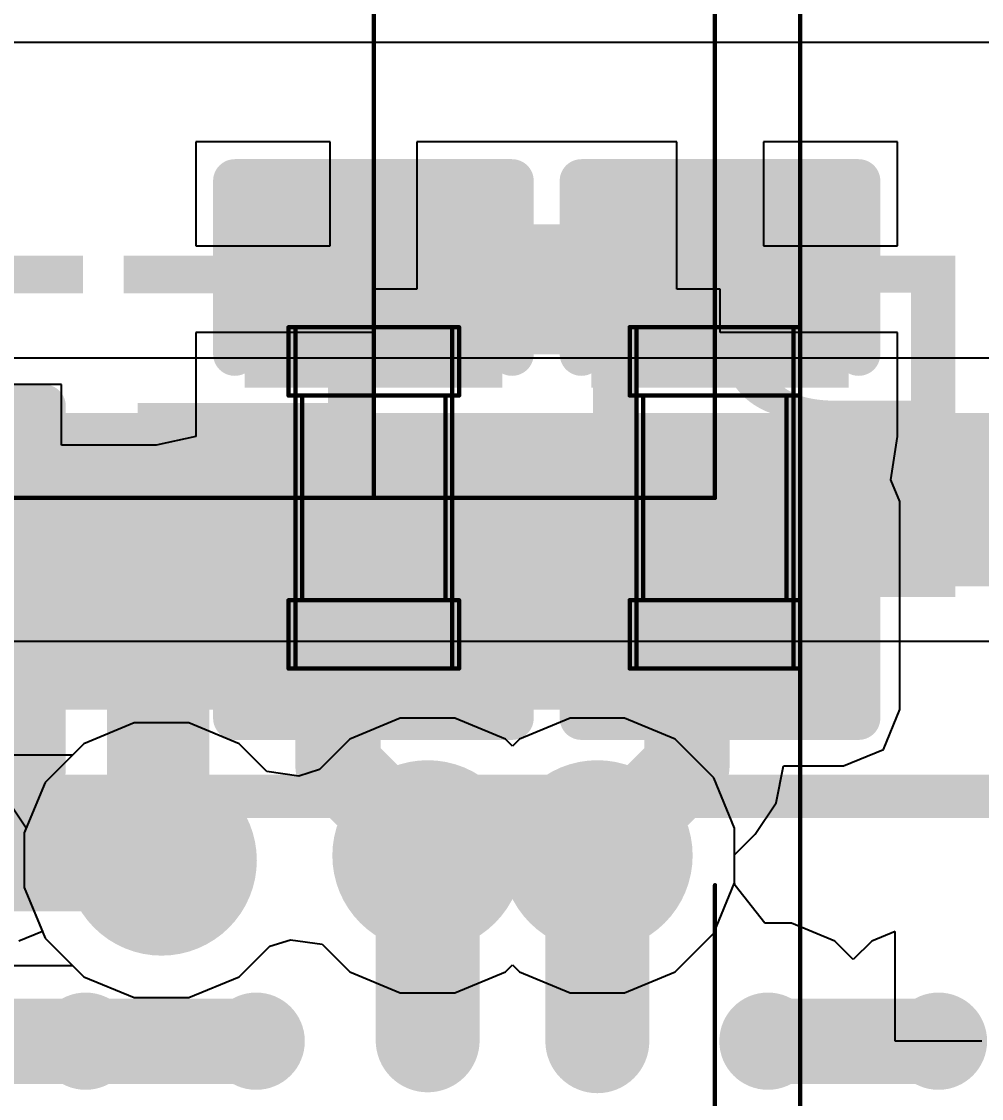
# Model space of a CAD drawing. Header units: inches. Extents: x 0 to 323, y -26 to 38.
# Drawn here: x 16.717 to 19.53, y 8.157 to 11.313 of the extents above; entities that cross this region are included whole.
import ezdxf

# ---------------------------------------------------------------- set-up
doc = ezdxf.new("R2010")
doc.units = ezdxf.units.IN
for name, color, linetype in [('Bottom Layer', 5, 'Continuous'), ('Bottom Overlay', 54, 'Continuous'), ('Bottom Paste', 16, 'Continuous'), ('Bottom Solder', 6, 'Continuous'), ('Drill Drawing', 1, 'Continuous'), ('GND', 76, 'Continuous'), ('Mechanical 3', 76, 'Continuous'), ('Power', 16, 'Continuous'), ('Top Layer', 1, 'Continuous'), ('Top Overlay', 2, 'Continuous'), ('Top Paste', 8, 'Continuous'), ('Top Solder', 216, 'Continuous'), ('Via Holes', 16, 'Continuous')]:
    doc.layers.add(name, color=color, linetype=linetype)
doc.styles.add('Arial', font='', dxfattribs={"height": 0.2})
doc.styles.get('Arial').set_extended_font_data('Arial')

# ---------------------------------------------------------------- blocks, each defined once
blk = doc.blocks.new('C___0402_14')
at = {"layer": 'Top Layer'}
for points in [[(-0.6985, -0.3175), (-0.6985, 0.3175), (-0.2413, 0.3175), (-0.2413, -0.3175)], [(0.2413, -0.3175), (0.2413, 0.3175), (0.6985, 0.3175), (0.6985, -0.3175)]]:
    blk.add_hatch(color=1, dxfattribs=at).paths.add_polyline_path(points)
at = {"layer": 'Top Paste'}
for points in [[(-0.6985, -0.3175), (-0.6985, 0.3175), (-0.2413, 0.3175), (-0.2413, -0.3175)], [(0.2413, -0.3175), (0.2413, 0.3175), (0.6985, 0.3175), (0.6985, -0.3175)]]:
    blk.add_hatch(color=8, dxfattribs=at).paths.add_polyline_path(points)
at = {"layer": 'Top Solder'}
for points in [[(-0.7585, -0.3775), (-0.7585, 0.3775), (-0.1813, 0.3775), (-0.1813, -0.3775)], [(0.1813, -0.3775), (0.1813, 0.3775), (0.7585, 0.3775), (0.7585, -0.3775)]]:
    blk.add_hatch(color=216, dxfattribs=at).paths.add_polyline_path(points)
at = {"layer": 'Top Overlay'}
for points in [[(-0.7874, 0.4064, 0.127, 0.127, 0), (-0.7874, -0.4064, 0.127, 0.127, 0)], [(-0.7874, 0.4064, 0.127, 0.127, 0), (-0.2794, 0.4064, 0.127, 0.127, 0)], [(0.2794, 0.4064, 0.127, 0.127, 0), (0.7874, 0.4064, 0.127, 0.127, 0)], [(0.7874, 0.4064, 0.127, 0.127, 0), (0.7874, -0.4064, 0.127, 0.127, 0)], [(-0.7874, -0.4064, 0.127, 0.127, 0), (-0.2794, -0.4064, 0.127, 0.127, 0)], [(0.2794, -0.4064, 0.127, 0.127, 0), (0.7874, -0.4064, 0.127, 0.127, 0)]]:
    blk.add_lwpolyline(points, format="xyseb", dxfattribs=at)
for points in [[(-0.8191, 0.4064, 0.0635, 0.0635, 1), (-0.7556, 0.4064, 0.0635, 0.0635, 1)], [(-0.8191, 0.4064, 0.0635, 0.0635, 1), (-0.7556, 0.4064, 0.0635, 0.0635, 1)], [(-0.3111, 0.4064, 0.0635, 0.0635, 1), (-0.2477, 0.4064, 0.0635, 0.0635, 1)], [(0.2477, 0.4064, 0.0635, 0.0635, 1), (0.3111, 0.4064, 0.0635, 0.0635, 1)], [(0.7556, 0.4064, 0.0635, 0.0635, 1), (0.8191, 0.4064, 0.0635, 0.0635, 1)], [(0.7556, 0.4064, 0.0635, 0.0635, 1), (0.8191, 0.4064, 0.0635, 0.0635, 1)], [(-0.8191, -0.4064, 0.0635, 0.0635, 1), (-0.7556, -0.4064, 0.0635, 0.0635, 1)], [(-0.8191, -0.4064, 0.0635, 0.0635, 1), (-0.7556, -0.4064, 0.0635, 0.0635, 1)], [(-0.3111, -0.4064, 0.0635, 0.0635, 1), (-0.2477, -0.4064, 0.0635, 0.0635, 1)], [(0.2477, -0.4064, 0.0635, 0.0635, 1), (0.3111, -0.4064, 0.0635, 0.0635, 1)], [(0.7556, -0.4064, 0.0635, 0.0635, 1), (0.8191, -0.4064, 0.0635, 0.0635, 1)], [(0.7556, -0.4064, 0.0635, 0.0635, 1), (0.8191, -0.4064, 0.0635, 0.0635, 1)]]:
    blk.add_lwpolyline(points, format="xyseb", close=True, dxfattribs=at)
blk = doc.blocks.new('C___0402_15')
at = {"layer": 'Top Layer'}
for points in [[(-0.6985, -0.3175), (-0.6985, 0.3175), (-0.2413, 0.3175), (-0.2413, -0.3175)], [(0.2413, -0.3175), (0.2413, 0.3175), (0.6985, 0.3175), (0.6985, -0.3175)]]:
    blk.add_hatch(color=1, dxfattribs=at).paths.add_polyline_path(points)
at = {"layer": 'Top Paste'}
for points in [[(-0.6985, -0.3175), (-0.6985, 0.3175), (-0.2413, 0.3175), (-0.2413, -0.3175)], [(0.2413, -0.3175), (0.2413, 0.3175), (0.6985, 0.3175), (0.6985, -0.3175)]]:
    blk.add_hatch(color=8, dxfattribs=at).paths.add_polyline_path(points)
at = {"layer": 'Top Solder'}
for points in [[(-0.7585, -0.3775), (-0.7585, 0.3775), (-0.1813, 0.3775), (-0.1813, -0.3775)], [(0.1813, -0.3775), (0.1813, 0.3775), (0.7585, 0.3775), (0.7585, -0.3775)]]:
    blk.add_hatch(color=216, dxfattribs=at).paths.add_polyline_path(points)
at = {"layer": 'Top Overlay'}
for points in [[(-0.7874, 0.4064, 0.127, 0.127, 0), (-0.7874, -0.4064, 0.127, 0.127, 0)], [(-0.7874, 0.4064, 0.127, 0.127, 0), (-0.2794, 0.4064, 0.127, 0.127, 0)], [(0.2794, 0.4064, 0.127, 0.127, 0), (0.7874, 0.4064, 0.127, 0.127, 0)], [(0.7874, 0.4064, 0.127, 0.127, 0), (0.7874, -0.4064, 0.127, 0.127, 0)], [(-0.7874, -0.4064, 0.127, 0.127, 0), (-0.2794, -0.4064, 0.127, 0.127, 0)], [(0.2794, -0.4064, 0.127, 0.127, 0), (0.7874, -0.4064, 0.127, 0.127, 0)]]:
    blk.add_lwpolyline(points, format="xyseb", dxfattribs=at)
for points in [[(-0.8191, 0.4064, 0.0635, 0.0635, 1), (-0.7556, 0.4064, 0.0635, 0.0635, 1)], [(-0.8191, 0.4064, 0.0635, 0.0635, 1), (-0.7556, 0.4064, 0.0635, 0.0635, 1)], [(-0.3111, 0.4064, 0.0635, 0.0635, 1), (-0.2477, 0.4064, 0.0635, 0.0635, 1)], [(0.2477, 0.4064, 0.0635, 0.0635, 1), (0.3111, 0.4064, 0.0635, 0.0635, 1)], [(0.7556, 0.4064, 0.0635, 0.0635, 1), (0.8191, 0.4064, 0.0635, 0.0635, 1)], [(0.7556, 0.4064, 0.0635, 0.0635, 1), (0.8191, 0.4064, 0.0635, 0.0635, 1)], [(-0.8191, -0.4064, 0.0635, 0.0635, 1), (-0.7556, -0.4064, 0.0635, 0.0635, 1)], [(-0.8191, -0.4064, 0.0635, 0.0635, 1), (-0.7556, -0.4064, 0.0635, 0.0635, 1)], [(-0.3111, -0.4064, 0.0635, 0.0635, 1), (-0.2477, -0.4064, 0.0635, 0.0635, 1)], [(0.2477, -0.4064, 0.0635, 0.0635, 1), (0.3111, -0.4064, 0.0635, 0.0635, 1)], [(0.7556, -0.4064, 0.0635, 0.0635, 1), (0.8191, -0.4064, 0.0635, 0.0635, 1)], [(0.7556, -0.4064, 0.0635, 0.0635, 1), (0.8191, -0.4064, 0.0635, 0.0635, 1)]]:
    blk.add_lwpolyline(points, format="xyseb", close=True, dxfattribs=at)
blk = doc.blocks.new('_____2____40_B_23')
at = {"layer": 'Bottom Layer'}
h = blk.add_hatch(color=5, dxfattribs=at)
edge = h.paths.add_edge_path()
edge.add_arc((-1.25, -2), 0.1425, 0, 360)
h = blk.add_hatch(color=5, dxfattribs=at)
edge = h.paths.add_edge_path()
edge.add_arc((-0.75, -2), 0.1425, 0, 360)
h = blk.add_hatch(color=5, dxfattribs=at)
edge = h.paths.add_edge_path()
edge.add_arc((-0.25, -2), 0.1425, 0, 360)
h = blk.add_hatch(color=5, dxfattribs=at)
edge = h.paths.add_edge_path()
edge.add_arc((0.25, -2), 0.1425, 0, 360)
h = blk.add_hatch(color=5, dxfattribs=at)
edge = h.paths.add_edge_path()
edge.add_arc((0.75, -2), 0.1425, 0, 360)
h = blk.add_hatch(color=5, dxfattribs=at)
edge = h.paths.add_edge_path()
edge.add_arc((1.25, -2), 0.1425, 0, 360)
at = {"layer": 'Bottom Paste'}
h = blk.add_hatch(color=16, dxfattribs=at)
edge = h.paths.add_edge_path()
edge.add_arc((-1.25, -2), 0.1425, 0, 360)
h = blk.add_hatch(color=16, dxfattribs=at)
edge = h.paths.add_edge_path()
edge.add_arc((-0.75, -2), 0.1425, 0, 360)
h = blk.add_hatch(color=16, dxfattribs=at)
edge = h.paths.add_edge_path()
edge.add_arc((-0.25, -2), 0.1425, 0, 360)
h = blk.add_hatch(color=16, dxfattribs=at)
edge = h.paths.add_edge_path()
edge.add_arc((0.25, -2), 0.1425, 0, 360)
h = blk.add_hatch(color=16, dxfattribs=at)
edge = h.paths.add_edge_path()
edge.add_arc((0.75, -2), 0.1425, 0, 360)
h = blk.add_hatch(color=16, dxfattribs=at)
edge = h.paths.add_edge_path()
edge.add_arc((1.25, -2), 0.1425, 0, 360)
at = {"layer": 'Bottom Solder'}
h = blk.add_hatch(color=6, dxfattribs=at)
edge = h.paths.add_edge_path()
edge.add_arc((-1.25, -2), 0.1425, 0, 360)
h = blk.add_hatch(color=6, dxfattribs=at)
edge = h.paths.add_edge_path()
edge.add_arc((-0.75, -2), 0.1425, 0, 360)
h = blk.add_hatch(color=6, dxfattribs=at)
edge = h.paths.add_edge_path()
edge.add_arc((-0.25, -2), 0.1425, 0, 360)
h = blk.add_hatch(color=6, dxfattribs=at)
edge = h.paths.add_edge_path()
edge.add_arc((0.25, -2), 0.1425, 0, 360)
h = blk.add_hatch(color=6, dxfattribs=at)
edge = h.paths.add_edge_path()
edge.add_arc((0.75, -2), 0.1425, 0, 360)
h = blk.add_hatch(color=6, dxfattribs=at)
edge = h.paths.add_edge_path()
edge.add_arc((1.25, -2), 0.1425, 0, 360)
at = {"layer": 'Bottom Overlay'}
blk.add_lwpolyline([(3.1496, -2.7178, 0.127, 0.127, 0), (-3.4544, -2.7178, 0.127, 0.127, 0)], format="xyseb", dxfattribs=at)
blk = doc.blocks.new('C___0603_36')
at = {"layer": 'Top Layer'}
for points in [[(-0.381, 0.4445), (-0.381, -0.4445), (-1.143, -0.4445), (-1.143, 0.4445)], [(1.143, 0.4445), (1.143, -0.4445), (0.381, -0.4445), (0.381, 0.4445)]]:
    blk.add_hatch(color=1, dxfattribs=at).paths.add_polyline_path(points)
at = {"layer": 'Top Paste'}
for points in [[(-0.381, 0.4445), (-0.381, -0.4445), (-1.143, -0.4445), (-1.143, 0.4445)], [(1.143, 0.4445), (1.143, -0.4445), (0.381, -0.4445), (0.381, 0.4445)]]:
    blk.add_hatch(color=8, dxfattribs=at).paths.add_polyline_path(points)
at = {"layer": 'Top Solder'}
for points in [[(-0.321, 0.5045), (-0.321, -0.5045), (-1.203, -0.5045), (-1.203, 0.5045)], [(1.203, 0.5045), (1.203, -0.5045), (0.321, -0.5045), (0.321, 0.5045)]]:
    blk.add_hatch(color=216, dxfattribs=at).paths.add_polyline_path(points)
at = {"layer": 'Top Overlay'}
for points in [[(-0.4572, 0.5334, 0.127, 0.127, 0), (-1.2446, 0.5334, 0.127, 0.127, 0)], [(-1.2446, 0.5334, 0.127, 0.127, 0), (-1.2446, -0.5334, 0.127, 0.127, 0)], [(1.2446, 0.5334, 0.127, 0.127, 0), (0.4572, 0.5334, 0.127, 0.127, 0)], [(1.2446, 0.5334, 0.127, 0.127, 0), (1.2446, -0.5334, 0.127, 0.127, 0)], [(-0.4572, -0.5334, 0.127, 0.127, 0), (-1.2446, -0.5334, 0.127, 0.127, 0)], [(1.2446, -0.5334, 0.127, 0.127, 0), (0.4572, -0.5334, 0.127, 0.127, 0)]]:
    blk.add_lwpolyline(points, format="xyseb", dxfattribs=at)
for points in [[(-1.2764, 0.5334, 0.0635, 0.0635, 1), (-1.2128, 0.5334, 0.0635, 0.0635, 1)], [(-1.2764, 0.5334, 0.0635, 0.0635, 1), (-1.2128, 0.5334, 0.0635, 0.0635, 1)], [(-0.4889, 0.5334, 0.0635, 0.0635, 1), (-0.4254, 0.5334, 0.0635, 0.0635, 1)], [(0.4254, 0.5334, 0.0635, 0.0635, 1), (0.4889, 0.5334, 0.0635, 0.0635, 1)], [(1.2128, 0.5334, 0.0635, 0.0635, 1), (1.2764, 0.5334, 0.0635, 0.0635, 1)], [(1.2128, 0.5334, 0.0635, 0.0635, 1), (1.2764, 0.5334, 0.0635, 0.0635, 1)], [(-1.2764, -0.5334, 0.0635, 0.0635, 1), (-1.2128, -0.5334, 0.0635, 0.0635, 1)], [(-1.2764, -0.5334, 0.0635, 0.0635, 1), (-1.2128, -0.5334, 0.0635, 0.0635, 1)], [(-0.4889, -0.5334, 0.0635, 0.0635, 1), (-0.4254, -0.5334, 0.0635, 0.0635, 1)], [(0.4254, -0.5334, 0.0635, 0.0635, 1), (0.4889, -0.5334, 0.0635, 0.0635, 1)], [(1.2128, -0.5334, 0.0635, 0.0635, 1), (1.2764, -0.5334, 0.0635, 0.0635, 1)], [(1.2128, -0.5334, 0.0635, 0.0635, 1), (1.2764, -0.5334, 0.0635, 0.0635, 1)]]:
    blk.add_lwpolyline(points, format="xyseb", close=True, dxfattribs=at)

msp = doc.modelspace()

# ---------------------------------------------------------------- hatches: boundary and pattern name
at = {"layer": 'Bottom Layer'}
h = msp.add_hatch(color=5, dxfattribs=at)
edge = h.paths.add_edge_path()
edge.add_arc((17.1269, 8.8547), 0.25, 0, 360)
h = msp.add_hatch(color=5, dxfattribs=at)
edge = h.paths.add_edge_path()
edge.add_arc((17.907, 8.8686), 0.25, 0, 360)
h = msp.add_hatch(color=5, dxfattribs=at)
edge = h.paths.add_edge_path()
edge.add_arc((18.4044, 8.8686), 0.25, 0, 360)
at = {"layer": 'Bottom Solder'}
h = msp.add_hatch(color=6, dxfattribs=at)
edge = h.paths.add_edge_path()
edge.add_arc((17.1269, 8.8547), 0.15, 0, 360)
h = msp.add_hatch(color=6, dxfattribs=at)
edge = h.paths.add_edge_path()
edge.add_arc((17.907, 8.8686), 0.15, 0, 360)
h = msp.add_hatch(color=6, dxfattribs=at)
edge = h.paths.add_edge_path()
edge.add_arc((18.4044, 8.8686), 0.15, 0, 360)
at = {"layer": 'GND'}
h = msp.add_hatch(color=76, dxfattribs=at)
edge = h.paths.add_edge_path()
edge.add_arc((17.1269, 8.8547), 0.25, 0, 360)
h = msp.add_hatch(color=76, dxfattribs=at)
edge = h.paths.add_edge_path()
edge.add_arc((17.907, 8.8686), 0.25, 0, 360)
h = msp.add_hatch(color=76, dxfattribs=at)
edge = h.paths.add_edge_path()
edge.add_arc((18.4044, 8.8686), 0.25, 0, 360)
at = {"layer": 'Power'}
h = msp.add_hatch(color=16, dxfattribs=at)
edge = h.paths.add_edge_path()
edge.add_arc((17.1269, 8.8547), 0.25, 0, 360)
h = msp.add_hatch(color=16, dxfattribs=at)
edge = h.paths.add_edge_path()
edge.add_arc((17.907, 8.8686), 0.25, 0, 360)
h = msp.add_hatch(color=16, dxfattribs=at)
edge = h.paths.add_edge_path()
edge.add_arc((18.4044, 8.8686), 0.25, 0, 360)
at = {"layer": 'Top Layer'}
msp.add_hatch(color=1, dxfattribs=at).paths.add_polyline_path([(15.9512, 9.2964), (19.1262, 9.2964), (19.1262, 9.906), (15.9512, 9.906)])
h = msp.add_hatch(color=1, dxfattribs=at)
edge = h.paths.add_edge_path()
edge.add_arc((17.1269, 8.8547), 0.25, 0, 360)
h = msp.add_hatch(color=1, dxfattribs=at)
edge = h.paths.add_edge_path()
edge.add_arc((17.907, 8.8686), 0.25, 0, 360)
h = msp.add_hatch(color=1, dxfattribs=at)
edge = h.paths.add_edge_path()
edge.add_arc((18.4044, 8.8686), 0.25, 0, 360)
at = {"layer": 'Top Solder'}
h = msp.add_hatch(color=216, dxfattribs=at)
edge = h.paths.add_edge_path()
edge.add_arc((17.1269, 8.8547), 0.15, 0, 360)
h = msp.add_hatch(color=216, dxfattribs=at)
edge = h.paths.add_edge_path()
edge.add_arc((17.907, 8.8686), 0.15, 0, 360)
h = msp.add_hatch(color=216, dxfattribs=at)
edge = h.paths.add_edge_path()
edge.add_arc((18.4044, 8.8686), 0.15, 0, 360)
at = {"layer": 'Via Holes'}
h = msp.add_hatch(color=7, dxfattribs=at)
edge = h.paths.add_edge_path()
edge.add_arc((17.1269, 8.8547), 0.15, 0, 360)
h = msp.add_hatch(color=7, dxfattribs=at)
edge = h.paths.add_edge_path()
edge.add_arc((17.907, 8.8686), 0.15, 0, 360)
h = msp.add_hatch(color=7, dxfattribs=at)
edge = h.paths.add_edge_path()
edge.add_arc((18.4044, 8.8686), 0.15, 0, 360)

# ---------------------------------------------------------------- linework, layer by layer
at = {"layer": 'Bottom Layer'}
for p, q in [((14.8874, 11.2522), (37.7698, 11.2522)), ((17.0468, 9.2571), (16.8989, 9.1959)), ((17.2069, 9.2571), (17.0468, 9.2571)), ((17.3548, 9.1959), (17.2069, 9.2571)), ((17.8269, 9.271), (17.679, 9.2098)), ((17.987, 9.271), (17.8269, 9.271)), ((18.1349, 9.2098), (17.987, 9.271)), ((18.3243, 9.271), (18.1764, 9.2098)), ((18.4844, 9.271), (18.3243, 9.271)), ((18.6323, 9.2098), (18.4844, 9.271)), ((16.8989, 9.1959), (16.7857, 9.0827)), ((17.4359, 9.1148), (17.3548, 9.1959)), ((17.679, 9.2098), (17.5898, 9.1205)), ((18.1557, 9.189), (18.1349, 9.2098)), ((18.1764, 9.2098), (18.1557, 9.189)), ((18.7455, 9.0966), (18.6323, 9.2098)), ((17.5898, 9.1205), (17.5292, 9.1017)), ((17.5292, 9.1017), (17.4359, 9.1148)), ((18.8068, 8.9487), (18.7455, 9.0966)), ((16.7857, 9.0827), (16.7245, 8.9348)), ((16.7245, 8.9348), (16.7245, 8.7747)), ((18.8068, 8.7886), (18.8068, 8.9487)), ((16.7245, 8.7747), (16.7777, 8.6463)), ((18.8064, 8.7876), (18.8068, 8.7886)), ((18.808, 8.7811), (18.8064, 8.7876)), ((18.8953, 8.6703), (18.808, 8.7811)), ((18.9732, 8.6703), (18.8953, 8.6703)), ((19.1002, 8.6177), (18.9732, 8.6703)), ((16.7777, 8.6463), (16.7086, 8.6177)), ((19.1544, 8.5635), (19.1002, 8.6177)), ((19.2086, 8.6177), (19.1544, 8.5635)), ((19.2774, 8.6462), (19.2086, 8.6177)), ((19.2774, 8.3246), (19.2774, 8.6462)), ((19.5314, 8.3246), (19.2774, 8.3246))]:
    msp.add_line(p, q, dxfattribs=at)
for points in [[(17.907, 8.3272, 0.3048, 0.3048, 0), (17.907, 8.8686, 0.3048, 0.3048, 0)], [(18.4044, 8.3246, 0.3048, 0.3048, 0), (18.4044, 8.8686, 0.3048, 0.3048, 0)], [(16.4044, 8.3246, 0.25, 0.25, 0), (16.9044, 8.3246, 0.25, 0.25, 0)], [(16.9044, 8.3246, 0.25, 0.25, 0), (17.4044, 8.3246, 0.25, 0.25, 0)], [(18.9044, 8.3246, 0.25, 0.25, 0), (19.4044, 8.3246, 0.25, 0.25, 0)]]:
    msp.add_lwpolyline(points, format="xyseb", dxfattribs=at)
for points in [[(17.8308, 8.8686, 0.1524, 0.1524, 1), (17.9832, 8.8686, 0.1524, 0.1524, 1)], [(18.3282, 8.8686, 0.1524, 0.1524, 1), (18.4806, 8.8686, 0.1524, 0.1524, 1)], [(17.8308, 8.3272, 0.1524, 0.1524, 1), (17.9832, 8.3272, 0.1524, 0.1524, 1)], [(18.3282, 8.3246, 0.1524, 0.1524, 1), (18.4806, 8.3246, 0.1524, 0.1524, 1)], [(16.8419, 8.3246, 0.125, 0.125, 1), (16.9669, 8.3246, 0.125, 0.125, 1)], [(16.8419, 8.3246, 0.125, 0.125, 1), (16.9669, 8.3246, 0.125, 0.125, 1)], [(17.3419, 8.3246, 0.125, 0.125, 1), (17.4669, 8.3246, 0.125, 0.125, 1)], [(18.8419, 8.3246, 0.125, 0.125, 1), (18.9669, 8.3246, 0.125, 0.125, 1)], [(19.3419, 8.3246, 0.125, 0.125, 1), (19.4669, 8.3246, 0.125, 0.125, 1)]]:
    msp.add_lwpolyline(points, format="xyseb", close=True, dxfattribs=at)
at = {"layer": 'Drill Drawing'}
for points in [[(17.3809, 8.8547, 0.0508, 0.0508, 1), (16.8729, 8.8547, 0.0508, 0.0508, 1)], [(18.161, 8.8686, 0.0508, 0.0508, 1), (17.653, 8.8686, 0.0508, 0.0508, 1)], [(18.6584, 8.8686, 0.0508, 0.0508, 1), (18.1504, 8.8686, 0.0508, 0.0508, 1)], [(16.8602, 8.8547, 0.0254, 0.0254, 1), (16.8856, 8.8547, 0.0254, 0.0254, 1)], [(17.3682, 8.8547, 0.0254, 0.0254, 1), (17.3936, 8.8547, 0.0254, 0.0254, 1)], [(17.6403, 8.8686, 0.0254, 0.0254, 1), (17.6657, 8.8686, 0.0254, 0.0254, 1)], [(18.1377, 8.8686, 0.0254, 0.0254, 1), (18.1631, 8.8686, 0.0254, 0.0254, 1)], [(18.1483, 8.8686, 0.0254, 0.0254, 1), (18.1737, 8.8686, 0.0254, 0.0254, 1)], [(18.6457, 8.8686, 0.0254, 0.0254, 1), (18.6711, 8.8686, 0.0254, 0.0254, 1)]]:
    msp.add_lwpolyline(points, format="xyseb", close=True, dxfattribs=at)
at = {"layer": 'GND'}
for p, q in [((14.8874, 11.2522), (37.7698, 11.2522)), ((17.0468, 9.2571), (16.8989, 9.1959)), ((17.2069, 9.2571), (17.0468, 9.2571)), ((17.3548, 9.1959), (17.2069, 9.2571)), ((17.8269, 9.271), (17.679, 9.2098)), ((17.987, 9.271), (17.8269, 9.271)), ((18.1349, 9.2098), (17.987, 9.271)), ((18.3243, 9.271), (18.1764, 9.2098)), ((18.4844, 9.271), (18.3243, 9.271)), ((18.6323, 9.2098), (18.4844, 9.271)), ((16.8989, 9.1959), (16.7857, 9.0827)), ((17.4359, 9.1148), (17.3548, 9.1959)), ((17.679, 9.2098), (17.5898, 9.1205)), ((18.1557, 9.189), (18.1349, 9.2098)), ((18.1764, 9.2098), (18.1557, 9.189)), ((18.7455, 9.0966), (18.6323, 9.2098)), ((17.5898, 9.1205), (17.5292, 9.1017)), ((17.5292, 9.1017), (17.4359, 9.1148)), ((18.8068, 8.9487), (18.7455, 9.0966)), ((16.7857, 9.0827), (16.7245, 8.9348)), ((16.7245, 8.9348), (16.7245, 8.7747)), ((18.8068, 8.7886), (18.8068, 8.9487)), ((16.7245, 8.7747), (16.7857, 8.6268)), ((18.7455, 8.6407), (18.8068, 8.7886)), ((16.7857, 8.6268), (16.8989, 8.5136)), ((17.4441, 8.6028), (17.5046, 8.6216)), ((17.5046, 8.6216), (17.5979, 8.6086)), ((18.6323, 8.5275), (18.7455, 8.6407)), ((17.3548, 8.5136), (17.4441, 8.6028)), ((17.5979, 8.6086), (17.679, 8.5275)), ((17.679, 8.5275), (17.8269, 8.4662)), ((17.987, 8.4662), (18.1349, 8.5275)), ((18.1349, 8.5275), (18.1557, 8.5482)), ((18.1557, 8.5482), (18.1764, 8.5275)), ((18.1764, 8.5275), (18.3243, 8.4662)), ((18.4844, 8.4662), (18.6323, 8.5275)), ((16.8989, 8.5136), (17.0468, 8.4523)), ((17.2069, 8.4523), (17.3548, 8.5136)), ((17.8269, 8.4662), (17.987, 8.4662)), ((18.3243, 8.4662), (18.4844, 8.4662)), ((17.0468, 8.4523), (17.2069, 8.4523))]:
    msp.add_line(p, q, dxfattribs=at)
at = {"layer": 'Mechanical 3'}
for points in [[(17.7492, 9.9168, 0.0127, 0.0127, 0), (17.7492, 13.8892, 0.0127, 0.0127, 0)], [(17.7492, 9.9168, 0.0127, 0.0127, 0), (17.7492, 13.8892, 0.0127, 0.0127, 0)], [(18.7492, 9.9168, 0.0127, 0.0127, 0), (18.7492, 13.8892, 0.0127, 0.0127, 0)], [(18.7492, 9.9168, 0.0127, 0.0127, 0), (18.7492, 13.8892, 0.0127, 0.0127, 0)], [(18.9992, 5.6668, 0.0127, 0.0127, 0), (18.9992, 13.6115, 0.0127, 0.0127, 0)], [(18.9992, 5.6668, 0.0127, 0.0127, 0), (18.9992, 13.6115, 0.0127, 0.0127, 0)], [(17.4992, 10.2168, 0.0127, 0.0127, 0), (17.4992, 10.4168, 0.0127, 0.0127, 0)], [(17.4992, 10.4168, 0.0127, 0.0127, 0), (17.5192, 10.4168, 0.0127, 0.0127, 0)], [(17.5192, 10.4168, 0.0127, 0.0127, 0), (17.9792, 10.4168, 0.0127, 0.0127, 0)], [(17.5192, 9.4168, 0.0127, 0.0127, 0), (17.5192, 10.4168, 0.0127, 0.0127, 0)], [(17.9792, 9.4168, 0.0127, 0.0127, 0), (17.9792, 10.4168, 0.0127, 0.0127, 0)], [(17.9792, 10.4168, 0.0127, 0.0127, 0), (17.9992, 10.4168, 0.0127, 0.0127, 0)], [(17.9992, 10.2168, 0.0127, 0.0127, 0), (17.9992, 10.4168, 0.0127, 0.0127, 0)], [(18.4992, 10.4168, 0.0127, 0.0127, 0), (18.5192, 10.4168, 0.0127, 0.0127, 0)], [(18.4992, 10.2168, 0.0127, 0.0127, 0), (18.4992, 10.4168, 0.0127, 0.0127, 0)], [(18.5192, 9.4168, 0.0127, 0.0127, 0), (18.5192, 10.4168, 0.0127, 0.0127, 0)], [(18.5192, 10.4168, 0.0127, 0.0127, 0), (18.9792, 10.4168, 0.0127, 0.0127, 0)], [(18.9792, 10.4168, 0.0127, 0.0127, 0), (18.9992, 10.4168, 0.0127, 0.0127, 0)], [(18.9792, 9.4168, 0.0127, 0.0127, 0), (18.9792, 10.4168, 0.0127, 0.0127, 0)], [(18.9992, 10.2168, 0.0127, 0.0127, 0), (18.9992, 10.4168, 0.0127, 0.0127, 0)], [(17.4992, 10.2168, 0.0127, 0.0127, 0), (17.5192, 10.2168, 0.0127, 0.0127, 0)], [(17.5192, 10.2168, 0.0127, 0.0127, 0), (17.9792, 10.2168, 0.0127, 0.0127, 0)], [(17.5392, 9.6168, 0.0127, 0.0127, 0), (17.5392, 10.2168, 0.0127, 0.0127, 0)], [(17.9592, 9.6168, 0.0127, 0.0127, 0), (17.9592, 10.2168, 0.0127, 0.0127, 0)], [(17.9792, 10.2168, 0.0127, 0.0127, 0), (17.9992, 10.2168, 0.0127, 0.0127, 0)], [(18.4992, 10.2168, 0.0127, 0.0127, 0), (18.5192, 10.2168, 0.0127, 0.0127, 0)], [(18.5192, 10.2168, 0.0127, 0.0127, 0), (18.9792, 10.2168, 0.0127, 0.0127, 0)], [(18.5392, 9.6168, 0.0127, 0.0127, 0), (18.5392, 10.2168, 0.0127, 0.0127, 0)], [(18.9592, 9.6168, 0.0127, 0.0127, 0), (18.9592, 10.2168, 0.0127, 0.0127, 0)], [(18.9792, 10.2168, 0.0127, 0.0127, 0), (18.9992, 10.2168, 0.0127, 0.0127, 0)], [(9.8045, 9.9168, 0.0127, 0.0127, 0), (17.7492, 9.9168, 0.0127, 0.0127, 0)], [(9.8045, 9.9168, 0.0127, 0.0127, 0), (17.7492, 9.9168, 0.0127, 0.0127, 0)], [(10.8045, 9.9168, 0.0127, 0.0127, 0), (18.7492, 9.9168, 0.0127, 0.0127, 0)], [(10.8045, 9.9168, 0.0127, 0.0127, 0), (18.7492, 9.9168, 0.0127, 0.0127, 0)], [(17.4992, 9.4168, 0.0127, 0.0127, 0), (17.4992, 9.6168, 0.0127, 0.0127, 0)], [(17.4992, 9.6168, 0.0127, 0.0127, 0), (17.5192, 9.6168, 0.0127, 0.0127, 0)], [(17.5192, 9.6168, 0.0127, 0.0127, 0), (17.9792, 9.6168, 0.0127, 0.0127, 0)], [(17.9792, 9.6168, 0.0127, 0.0127, 0), (17.9992, 9.6168, 0.0127, 0.0127, 0)], [(17.9992, 9.4168, 0.0127, 0.0127, 0), (17.9992, 9.6168, 0.0127, 0.0127, 0)], [(18.4992, 9.4168, 0.0127, 0.0127, 0), (18.4992, 9.6168, 0.0127, 0.0127, 0)], [(18.4992, 9.6168, 0.0127, 0.0127, 0), (18.5192, 9.6168, 0.0127, 0.0127, 0)], [(18.5192, 9.6168, 0.0127, 0.0127, 0), (18.9792, 9.6168, 0.0127, 0.0127, 0)], [(18.9792, 9.6168, 0.0127, 0.0127, 0), (18.9992, 9.6168, 0.0127, 0.0127, 0)], [(18.9992, 9.4168, 0.0127, 0.0127, 0), (18.9992, 9.6168, 0.0127, 0.0127, 0)], [(17.4992, 9.4168, 0.0127, 0.0127, 0), (17.5192, 9.4168, 0.0127, 0.0127, 0)], [(17.5192, 9.4168, 0.0127, 0.0127, 0), (17.9792, 9.4168, 0.0127, 0.0127, 0)], [(17.9792, 9.4168, 0.0127, 0.0127, 0), (17.9992, 9.4168, 0.0127, 0.0127, 0)], [(18.4992, 9.4168, 0.0127, 0.0127, 0), (18.5192, 9.4168, 0.0127, 0.0127, 0)], [(18.5192, 9.4168, 0.0127, 0.0127, 0), (18.9792, 9.4168, 0.0127, 0.0127, 0)], [(18.9792, 9.4168, 0.0127, 0.0127, 0), (18.9992, 9.4168, 0.0127, 0.0127, 0)], [(18.7492, 0.8368, 0.0127, 0.0127, 0), (18.7492, 8.7815, 0.0127, 0.0127, 0)], [(18.7492, 0.8368, 0.0127, 0.0127, 0), (18.7492, 8.7815, 0.0127, 0.0127, 0)]]:
    msp.add_lwpolyline(points, format="xyseb", dxfattribs=at)
for points in [[(17.496, 10.4168, 0.00635, 0.00635, 1), (17.5024, 10.4168, 0.00635, 0.00635, 1)], [(17.496, 10.4168, 0.00635, 0.00635, 1), (17.5024, 10.4168, 0.00635, 0.00635, 1)], [(17.516, 10.4168, 0.00635, 0.00635, 1), (17.5224, 10.4168, 0.00635, 0.00635, 1)], [(17.516, 10.4168, 0.00635, 0.00635, 1), (17.5224, 10.4168, 0.00635, 0.00635, 1)], [(17.516, 10.4168, 0.00635, 0.00635, 1), (17.5224, 10.4168, 0.00635, 0.00635, 1)], [(17.976, 10.4168, 0.00635, 0.00635, 1), (17.9824, 10.4168, 0.00635, 0.00635, 1)], [(17.976, 10.4168, 0.00635, 0.00635, 1), (17.9824, 10.4168, 0.00635, 0.00635, 1)], [(17.976, 10.4168, 0.00635, 0.00635, 1), (17.9824, 10.4168, 0.00635, 0.00635, 1)], [(17.996, 10.4168, 0.00635, 0.00635, 1), (18.0024, 10.4168, 0.00635, 0.00635, 1)], [(17.996, 10.4168, 0.00635, 0.00635, 1), (18.0024, 10.4168, 0.00635, 0.00635, 1)], [(18.496, 10.4168, 0.00635, 0.00635, 1), (18.5024, 10.4168, 0.00635, 0.00635, 1)], [(18.496, 10.4168, 0.00635, 0.00635, 1), (18.5024, 10.4168, 0.00635, 0.00635, 1)], [(18.516, 10.4168, 0.00635, 0.00635, 1), (18.5224, 10.4168, 0.00635, 0.00635, 1)], [(18.516, 10.4168, 0.00635, 0.00635, 1), (18.5224, 10.4168, 0.00635, 0.00635, 1)], [(18.516, 10.4168, 0.00635, 0.00635, 1), (18.5224, 10.4168, 0.00635, 0.00635, 1)], [(18.976, 10.4168, 0.00635, 0.00635, 1), (18.9824, 10.4168, 0.00635, 0.00635, 1)], [(18.976, 10.4168, 0.00635, 0.00635, 1), (18.9824, 10.4168, 0.00635, 0.00635, 1)], [(18.976, 10.4168, 0.00635, 0.00635, 1), (18.9824, 10.4168, 0.00635, 0.00635, 1)], [(18.996, 10.4168, 0.00635, 0.00635, 1), (19.0024, 10.4168, 0.00635, 0.00635, 1)], [(18.996, 10.4168, 0.00635, 0.00635, 1), (19.0024, 10.4168, 0.00635, 0.00635, 1)], [(17.496, 10.2168, 0.00635, 0.00635, 1), (17.5024, 10.2168, 0.00635, 0.00635, 1)], [(17.496, 10.2168, 0.00635, 0.00635, 1), (17.5024, 10.2168, 0.00635, 0.00635, 1)], [(17.516, 10.2168, 0.00635, 0.00635, 1), (17.5224, 10.2168, 0.00635, 0.00635, 1)], [(17.516, 10.2168, 0.00635, 0.00635, 1), (17.5224, 10.2168, 0.00635, 0.00635, 1)], [(17.536, 10.2168, 0.00635, 0.00635, 1), (17.5424, 10.2168, 0.00635, 0.00635, 1)], [(17.956, 10.2168, 0.00635, 0.00635, 1), (17.9624, 10.2168, 0.00635, 0.00635, 1)], [(17.976, 10.2168, 0.00635, 0.00635, 1), (17.9824, 10.2168, 0.00635, 0.00635, 1)], [(17.976, 10.2168, 0.00635, 0.00635, 1), (17.9824, 10.2168, 0.00635, 0.00635, 1)], [(17.996, 10.2168, 0.00635, 0.00635, 1), (18.0024, 10.2168, 0.00635, 0.00635, 1)], [(17.996, 10.2168, 0.00635, 0.00635, 1), (18.0024, 10.2168, 0.00635, 0.00635, 1)], [(18.496, 10.2168, 0.00635, 0.00635, 1), (18.5024, 10.2168, 0.00635, 0.00635, 1)], [(18.496, 10.2168, 0.00635, 0.00635, 1), (18.5024, 10.2168, 0.00635, 0.00635, 1)], [(18.516, 10.2168, 0.00635, 0.00635, 1), (18.5224, 10.2168, 0.00635, 0.00635, 1)], [(18.516, 10.2168, 0.00635, 0.00635, 1), (18.5224, 10.2168, 0.00635, 0.00635, 1)], [(18.536, 10.2168, 0.00635, 0.00635, 1), (18.5424, 10.2168, 0.00635, 0.00635, 1)], [(18.956, 10.2168, 0.00635, 0.00635, 1), (18.9624, 10.2168, 0.00635, 0.00635, 1)], [(18.976, 10.2168, 0.00635, 0.00635, 1), (18.9824, 10.2168, 0.00635, 0.00635, 1)], [(18.976, 10.2168, 0.00635, 0.00635, 1), (18.9824, 10.2168, 0.00635, 0.00635, 1)], [(18.996, 10.2168, 0.00635, 0.00635, 1), (19.0024, 10.2168, 0.00635, 0.00635, 1)], [(18.996, 10.2168, 0.00635, 0.00635, 1), (19.0024, 10.2168, 0.00635, 0.00635, 1)], [(17.746, 9.9168, 0.00635, 0.00635, 1), (17.7524, 9.9168, 0.00635, 0.00635, 1)], [(17.746, 9.9168, 0.00635, 0.00635, 1), (17.7524, 9.9168, 0.00635, 0.00635, 1)], [(17.746, 9.9168, 0.00635, 0.00635, 1), (17.7524, 9.9168, 0.00635, 0.00635, 1)], [(17.746, 9.9168, 0.00635, 0.00635, 1), (17.7524, 9.9168, 0.00635, 0.00635, 1)], [(17.7524, 9.9168, 0.00635, 0.00635, 1), (17.746, 9.9168, 0.00635, 0.00635, 1)], [(17.7524, 9.9168, 0.00635, 0.00635, 1), (17.746, 9.9168, 0.00635, 0.00635, 1)], [(17.7444, 9.9168, 0.00317, 0.00317, 1), (17.7476, 9.9168, 0.00317, 0.00317, 1)], [(17.7444, 9.9168, 0.00317, 0.00317, 1), (17.7476, 9.9168, 0.00317, 0.00317, 1)], [(17.7508, 9.9168, 0.00317, 0.00317, 1), (17.754, 9.9168, 0.00317, 0.00317, 1)], [(17.7508, 9.9168, 0.00317, 0.00317, 1), (17.754, 9.9168, 0.00317, 0.00317, 1)], [(18.746, 9.9168, 0.00635, 0.00635, 1), (18.7524, 9.9168, 0.00635, 0.00635, 1)], [(18.746, 9.9168, 0.00635, 0.00635, 1), (18.7524, 9.9168, 0.00635, 0.00635, 1)], [(18.746, 9.9168, 0.00635, 0.00635, 1), (18.7524, 9.9168, 0.00635, 0.00635, 1)], [(18.746, 9.9168, 0.00635, 0.00635, 1), (18.7524, 9.9168, 0.00635, 0.00635, 1)], [(18.7524, 9.9168, 0.00635, 0.00635, 1), (18.746, 9.9168, 0.00635, 0.00635, 1)], [(18.7524, 9.9168, 0.00635, 0.00635, 1), (18.746, 9.9168, 0.00635, 0.00635, 1)], [(18.7444, 9.9168, 0.00317, 0.00317, 1), (18.7476, 9.9168, 0.00317, 0.00317, 1)], [(18.7444, 9.9168, 0.00317, 0.00317, 1), (18.7476, 9.9168, 0.00317, 0.00317, 1)], [(18.7508, 9.9168, 0.00317, 0.00317, 1), (18.754, 9.9168, 0.00317, 0.00317, 1)], [(18.7508, 9.9168, 0.00317, 0.00317, 1), (18.754, 9.9168, 0.00317, 0.00317, 1)], [(17.496, 9.6168, 0.00635, 0.00635, 1), (17.5024, 9.6168, 0.00635, 0.00635, 1)], [(17.496, 9.6168, 0.00635, 0.00635, 1), (17.5024, 9.6168, 0.00635, 0.00635, 1)], [(17.516, 9.6168, 0.00635, 0.00635, 1), (17.5224, 9.6168, 0.00635, 0.00635, 1)], [(17.516, 9.6168, 0.00635, 0.00635, 1), (17.5224, 9.6168, 0.00635, 0.00635, 1)], [(17.536, 9.6168, 0.00635, 0.00635, 1), (17.5424, 9.6168, 0.00635, 0.00635, 1)], [(17.956, 9.6168, 0.00635, 0.00635, 1), (17.9624, 9.6168, 0.00635, 0.00635, 1)], [(17.976, 9.6168, 0.00635, 0.00635, 1), (17.9824, 9.6168, 0.00635, 0.00635, 1)], [(17.976, 9.6168, 0.00635, 0.00635, 1), (17.9824, 9.6168, 0.00635, 0.00635, 1)], [(17.996, 9.6168, 0.00635, 0.00635, 1), (18.0024, 9.6168, 0.00635, 0.00635, 1)], [(17.996, 9.6168, 0.00635, 0.00635, 1), (18.0024, 9.6168, 0.00635, 0.00635, 1)], [(18.496, 9.6168, 0.00635, 0.00635, 1), (18.5024, 9.6168, 0.00635, 0.00635, 1)], [(18.496, 9.6168, 0.00635, 0.00635, 1), (18.5024, 9.6168, 0.00635, 0.00635, 1)], [(18.516, 9.6168, 0.00635, 0.00635, 1), (18.5224, 9.6168, 0.00635, 0.00635, 1)], [(18.516, 9.6168, 0.00635, 0.00635, 1), (18.5224, 9.6168, 0.00635, 0.00635, 1)], [(18.536, 9.6168, 0.00635, 0.00635, 1), (18.5424, 9.6168, 0.00635, 0.00635, 1)], [(18.956, 9.6168, 0.00635, 0.00635, 1), (18.9624, 9.6168, 0.00635, 0.00635, 1)], [(18.976, 9.6168, 0.00635, 0.00635, 1), (18.9824, 9.6168, 0.00635, 0.00635, 1)], [(18.976, 9.6168, 0.00635, 0.00635, 1), (18.9824, 9.6168, 0.00635, 0.00635, 1)], [(18.996, 9.6168, 0.00635, 0.00635, 1), (19.0024, 9.6168, 0.00635, 0.00635, 1)], [(18.996, 9.6168, 0.00635, 0.00635, 1), (19.0024, 9.6168, 0.00635, 0.00635, 1)], [(17.496, 9.4168, 0.00635, 0.00635, 1), (17.5024, 9.4168, 0.00635, 0.00635, 1)], [(17.496, 9.4168, 0.00635, 0.00635, 1), (17.5024, 9.4168, 0.00635, 0.00635, 1)], [(17.516, 9.4168, 0.00635, 0.00635, 1), (17.5224, 9.4168, 0.00635, 0.00635, 1)], [(17.516, 9.4168, 0.00635, 0.00635, 1), (17.5224, 9.4168, 0.00635, 0.00635, 1)], [(17.516, 9.4168, 0.00635, 0.00635, 1), (17.5224, 9.4168, 0.00635, 0.00635, 1)], [(17.976, 9.4168, 0.00635, 0.00635, 1), (17.9824, 9.4168, 0.00635, 0.00635, 1)], [(17.976, 9.4168, 0.00635, 0.00635, 1), (17.9824, 9.4168, 0.00635, 0.00635, 1)], [(17.976, 9.4168, 0.00635, 0.00635, 1), (17.9824, 9.4168, 0.00635, 0.00635, 1)], [(17.996, 9.4168, 0.00635, 0.00635, 1), (18.0024, 9.4168, 0.00635, 0.00635, 1)], [(17.996, 9.4168, 0.00635, 0.00635, 1), (18.0024, 9.4168, 0.00635, 0.00635, 1)], [(18.496, 9.4168, 0.00635, 0.00635, 1), (18.5024, 9.4168, 0.00635, 0.00635, 1)], [(18.496, 9.4168, 0.00635, 0.00635, 1), (18.5024, 9.4168, 0.00635, 0.00635, 1)], [(18.516, 9.4168, 0.00635, 0.00635, 1), (18.5224, 9.4168, 0.00635, 0.00635, 1)], [(18.516, 9.4168, 0.00635, 0.00635, 1), (18.5224, 9.4168, 0.00635, 0.00635, 1)], [(18.516, 9.4168, 0.00635, 0.00635, 1), (18.5224, 9.4168, 0.00635, 0.00635, 1)], [(18.976, 9.4168, 0.00635, 0.00635, 1), (18.9824, 9.4168, 0.00635, 0.00635, 1)], [(18.976, 9.4168, 0.00635, 0.00635, 1), (18.9824, 9.4168, 0.00635, 0.00635, 1)], [(18.976, 9.4168, 0.00635, 0.00635, 1), (18.9824, 9.4168, 0.00635, 0.00635, 1)], [(18.996, 9.4168, 0.00635, 0.00635, 1), (19.0024, 9.4168, 0.00635, 0.00635, 1)], [(18.996, 9.4168, 0.00635, 0.00635, 1), (19.0024, 9.4168, 0.00635, 0.00635, 1)], [(18.746, 8.7815, 0.00635, 0.00635, 1), (18.7524, 8.7815, 0.00635, 0.00635, 1)], [(18.746, 8.7815, 0.00635, 0.00635, 1), (18.7524, 8.7815, 0.00635, 0.00635, 1)]]:
    msp.add_lwpolyline(points, format="xyseb", close=True, dxfattribs=at)
at = {"layer": 'Power'}
for p, q in [((14.8874, 11.2522), (37.7698, 11.2522)), ((27.5788, 10.326), (15.2283, 10.326)), ((12.8782, 9.4972), (27.4072, 9.4972)), ((17.0468, 9.2571), (16.8989, 9.1959)), ((17.2069, 9.2571), (17.0468, 9.2571)), ((17.3548, 9.1959), (17.2069, 9.2571)), ((17.8269, 9.271), (17.679, 9.2098)), ((17.987, 9.271), (17.8269, 9.271)), ((18.1349, 9.2098), (17.987, 9.271)), ((18.3243, 9.271), (18.1764, 9.2098)), ((18.4844, 9.271), (18.3243, 9.271)), ((18.6323, 9.2098), (18.4844, 9.271)), ((16.8989, 9.1959), (16.8661, 9.163)), ((17.4359, 9.1148), (17.3548, 9.1959)), ((17.679, 9.2098), (17.5898, 9.1205)), ((18.1557, 9.189), (18.1349, 9.2098)), ((18.1764, 9.2098), (18.1557, 9.189)), ((18.7455, 9.0966), (18.6323, 9.2098)), ((16.8661, 9.163), (15.5331, 9.163)), ((17.5898, 9.1205), (17.5292, 9.1017)), ((17.5292, 9.1017), (17.4359, 9.1148)), ((18.8068, 8.9487), (18.7455, 9.0966)), ((18.8068, 8.7886), (18.8068, 8.9487)), ((18.7455, 8.6407), (18.8068, 8.7886)), ((17.4441, 8.6028), (17.5046, 8.6216)), ((17.5046, 8.6216), (17.5979, 8.6086)), ((18.6323, 8.5275), (18.7455, 8.6407)), ((17.3548, 8.5136), (17.4441, 8.6028)), ((17.5979, 8.6086), (17.679, 8.5275)), ((15.6608, 8.5464), (16.8661, 8.5464)), ((16.8661, 8.5464), (16.8989, 8.5136)), ((17.679, 8.5275), (17.8269, 8.4662)), ((17.987, 8.4662), (18.1349, 8.5275)), ((18.1349, 8.5275), (18.1557, 8.5482)), ((18.1557, 8.5482), (18.1764, 8.5275)), ((18.1764, 8.5275), (18.3243, 8.4662)), ((18.4844, 8.4662), (18.6323, 8.5275)), ((16.8989, 8.5136), (17.0468, 8.4523)), ((17.2069, 8.4523), (17.3548, 8.5136)), ((17.8269, 8.4662), (17.987, 8.4662)), ((18.3243, 8.4662), (18.4844, 8.4662)), ((17.0468, 8.4523), (17.2069, 8.4523))]:
    msp.add_line(p, q, dxfattribs=at)
for points in [[(12.7066, 9.9116, 0.508, 0.508, 0), (27.5788, 9.9116, 0.508, 0.508, 0)], [(15.5331, 8.8547, 0.3, 0.3, 0), (17.1269, 8.8547, 0.3, 0.3, 0)]]:
    msp.add_lwpolyline(points, format="xyseb", dxfattribs=at)
msp.add_lwpolyline([(17.0519, 8.8547, 0.15, 0.15, 1), (17.2019, 8.8547, 0.15, 0.15, 1)], format="xyseb", close=True, dxfattribs=at)
at = {"layer": 'Top Layer'}
for p, q in [((14.8874, 11.2522), (25.5202, 11.2522)), ((17.621, 10.9601), (17.2273, 10.9601)), ((17.2273, 10.9601), (17.2273, 10.6553)), ((17.621, 10.6553), (17.621, 10.9601)), ((18.637, 10.9601), (17.875, 10.9601)), ((17.875, 10.9601), (17.875, 10.5283)), ((18.637, 10.5283), (18.637, 10.9601)), ((19.2847, 10.9601), (18.891, 10.9601)), ((18.891, 10.9601), (18.891, 10.6553)), ((19.2847, 10.6553), (19.2847, 10.9601)), ((17.2273, 10.6553), (17.621, 10.6553)), ((18.891, 10.6553), (19.2847, 10.6553)), ((17.875, 10.5283), (17.748, 10.5283)), ((17.748, 10.5283), (17.748, 10.4013)), ((18.764, 10.5283), (18.637, 10.5283)), ((18.764, 10.4013), (18.764, 10.5283)), ((17.748, 10.4013), (17.2273, 10.4013)), ((17.2273, 10.4013), (17.2273, 10.0965)), ((19.2847, 10.4013), (18.764, 10.4013)), ((19.2847, 10.1428), (19.2847, 10.4013)), ((16.8336, 10.2489), (15.7668, 10.2489)), ((16.8336, 10.071), (16.8336, 10.2489)), ((19.2847, 10.0965), (19.2847, 10.1428)), ((17.1109, 10.071), (16.8336, 10.071)), ((17.2273, 10.0965), (17.1109, 10.071)), ((19.2649, 9.9695), (19.2847, 10.0965)), ((19.2912, 9.906), (19.2649, 9.9695)), ((19.2912, 9.2964), (19.2912, 9.906)), ((19.2428, 9.1798), (19.2912, 9.2964)), ((19.1262, 9.1314), (19.2428, 9.1798)), ((18.9284, 9.0231), (18.95, 9.1314)), ((18.95, 9.1314), (18.95, 9.1314)), ((18.95, 9.1314), (19.1262, 9.1314)), ((16.66, 9.0551), (16.7306, 8.9495)), ((18.8671, 8.9314), (18.9284, 9.0231)), ((16.7306, 8.9495), (16.7245, 8.9348)), ((16.7245, 8.9348), (16.7245, 8.7747)), ((18.8068, 8.871), (18.8671, 8.9314)), ((18.8068, 8.7886), (18.8068, 8.871)), ((16.7245, 8.7747), (16.7857, 8.6268)), ((18.7455, 8.6407), (18.8068, 8.7886)), ((16.7857, 8.6268), (16.8989, 8.5136)), ((17.4441, 8.6028), (17.5046, 8.6216)), ((17.5046, 8.6216), (17.5979, 8.6086)), ((18.6323, 8.5275), (18.7455, 8.6407)), ((17.3548, 8.5136), (17.4441, 8.6028)), ((17.5979, 8.6086), (17.679, 8.5275)), ((17.679, 8.5275), (17.8269, 8.4662)), ((17.987, 8.4662), (18.1349, 8.5275)), ((18.1349, 8.5275), (18.1557, 8.5482)), ((18.1557, 8.5482), (18.1764, 8.5275)), ((18.1764, 8.5275), (18.3243, 8.4662)), ((18.4844, 8.4662), (18.6323, 8.5275)), ((16.8989, 8.5136), (17.0468, 8.4523)), ((17.2069, 8.4523), (17.3548, 8.5136)), ((17.8269, 8.4662), (17.987, 8.4662)), ((18.3243, 8.4662), (18.4844, 8.4662)), ((17.0468, 8.4523), (17.2069, 8.4523))]:
    msp.add_line(p, q, dxfattribs=at)
for points in [[(17.748, 10.5283, 0.381, 0.381, 0), (18.764, 10.5283, 0.381, 0.381, 0)], [(16.3637, 9.5885, 0.4, 0.4, 0), (17.0114, 9.5885, 0.4, 0.4, 0)], [(17.0114, 9.5885, 0.4, 0.4, 0), (17.6591, 9.5885, 0.4, 0.4, 0)], [(17.6591, 9.5885, 0.4, 0.4, 0), (17.748, 9.5885, 0.4, 0.4, 0)], [(18.762, 9.5865, 0.3048, 0.3048, 0), (18.764, 9.5885, 0.3048, 0.3048, 0)], [(17.6442, 9.5737, 0.25, 0.25, 0), (17.6591, 9.5885, 0.25, 0.25, 0)], [(17.6442, 9.1314, 0.25, 0.25, 0), (17.6442, 9.5737, 0.25, 0.25, 0)], [(18.6671, 9.4917, 0.25, 0.25, 0), (18.762, 9.5865, 0.25, 0.25, 0)], [(17.1173, 8.8643, 0.3, 0.3, 0), (17.1173, 9.4826, 0.3, 0.3, 0)], [(18.6671, 9.1314, 0.25, 0.25, 0), (18.6671, 9.4917, 0.25, 0.25, 0)], [(17.6442, 9.1314, 0.25, 0.25, 0), (17.8792, 8.8964, 0.25, 0.25, 0)], [(18.4044, 8.8686, 0.25, 0.25, 0), (18.6671, 9.1314, 0.25, 0.25, 0)], [(17.1173, 8.8643, 0.4, 0.4, 0), (17.1269, 8.8547, 0.4, 0.4, 0)], [(17.8792, 8.8964, 0.3048, 0.3048, 0), (17.907, 8.8686, 0.3048, 0.3048, 0)]]:
    msp.add_lwpolyline(points, format="xyseb", dxfattribs=at)
for points in [[(17.6527, 10.5283, 0.1905, 0.1905, 1), (17.8432, 10.5283, 0.1905, 0.1905, 1)], [(18.6687, 10.5283, 0.1905, 0.1905, 1), (18.8592, 10.5283, 0.1905, 0.1905, 1)], [(16.9114, 9.5885, 0.2, 0.2, 1), (17.1114, 9.5885, 0.2, 0.2, 1)], [(16.9114, 9.5885, 0.2, 0.2, 1), (17.1114, 9.5885, 0.2, 0.2, 1)], [(17.5591, 9.5885, 0.2, 0.2, 1), (17.7591, 9.5885, 0.2, 0.2, 1)], [(17.5591, 9.5885, 0.2, 0.2, 1), (17.7591, 9.5885, 0.2, 0.2, 1)], [(17.648, 9.5885, 0.2, 0.2, 1), (17.848, 9.5885, 0.2, 0.2, 1)], [(18.6858, 9.5865, 0.1524, 0.1524, 1), (18.8382, 9.5865, 0.1524, 0.1524, 1)], [(18.6878, 9.5885, 0.1524, 0.1524, 1), (18.8402, 9.5885, 0.1524, 0.1524, 1)], [(17.5817, 9.5737, 0.125, 0.125, 1), (17.7067, 9.5737, 0.125, 0.125, 1)], [(17.5817, 9.5737, 0.125, 0.125, 1), (17.7067, 9.5737, 0.125, 0.125, 1)], [(17.5966, 9.5885, 0.125, 0.125, 1), (17.7216, 9.5885, 0.125, 0.125, 1)], [(18.6995, 9.5865, 0.125, 0.125, 1), (18.8245, 9.5865, 0.125, 0.125, 1)], [(17.0423, 9.4826, 0.15, 0.15, 1), (17.1923, 9.4826, 0.15, 0.15, 1)], [(18.6046, 9.4917, 0.125, 0.125, 1), (18.7296, 9.4917, 0.125, 0.125, 1)], [(18.6046, 9.4917, 0.125, 0.125, 1), (18.7296, 9.4917, 0.125, 0.125, 1)], [(17.5817, 9.1314, 0.125, 0.125, 1), (17.7067, 9.1314, 0.125, 0.125, 1)], [(17.5817, 9.1314, 0.125, 0.125, 1), (17.7067, 9.1314, 0.125, 0.125, 1)], [(18.6046, 9.1314, 0.125, 0.125, 1), (18.7296, 9.1314, 0.125, 0.125, 1)], [(18.6046, 9.1314, 0.125, 0.125, 1), (18.7296, 9.1314, 0.125, 0.125, 1)], [(17.0173, 8.8643, 0.2, 0.2, 1), (17.2173, 8.8643, 0.2, 0.2, 1)], [(17.0269, 8.8547, 0.2, 0.2, 1), (17.2269, 8.8547, 0.2, 0.2, 1)], [(17.803, 8.8964, 0.1524, 0.1524, 1), (17.9554, 8.8964, 0.1524, 0.1524, 1)], [(17.0423, 8.8643, 0.15, 0.15, 1), (17.1923, 8.8643, 0.15, 0.15, 1)], [(17.8167, 8.8964, 0.125, 0.125, 1), (17.9417, 8.8964, 0.125, 0.125, 1)], [(17.8308, 8.8686, 0.1524, 0.1524, 1), (17.9832, 8.8686, 0.1524, 0.1524, 1)], [(18.3419, 8.8686, 0.125, 0.125, 1), (18.4669, 8.8686, 0.125, 0.125, 1)]]:
    msp.add_lwpolyline(points, format="xyseb", close=True, dxfattribs=at)

# ---------------------------------------------------------------- block references
for name, p, rotation in [('C___0402_14', (17.748, 10.0584), 90), ('C___0402_15', (18.764, 10.0584), 90), ('C___0603_36', (15.5382, 9.652), 180), ('_____2____40_B_23', (18.1544, 6.3246), 180)]:
    msp.add_blockref(name, p, dxfattribs=dict(rotation=rotation))

# ---------------------------------------------------------------- texts
at = {"layer": 'Bottom Overlay', "style": 'Arial', "text_generation_flag": 2}
msp.add_text('FRONT OF TABLET SIDE', height=1.000001, dxfattribs=at).set_placement((28.8798, 9.6266))

doc.saveas('drawing.dxf')
